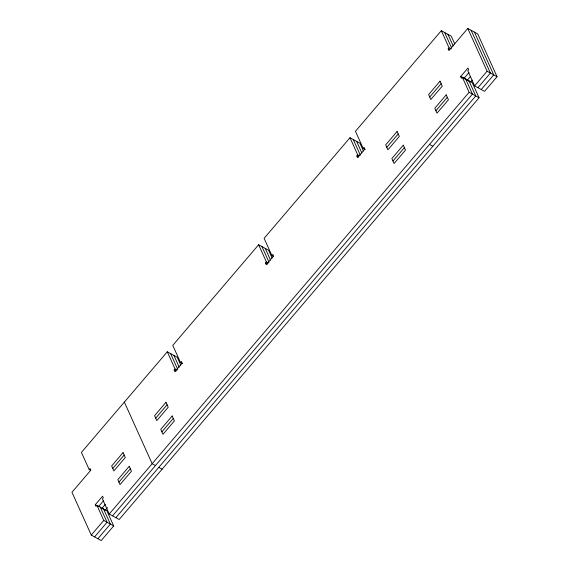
<?xml version="1.0" encoding="UTF-8"?>
<svg xmlns="http://www.w3.org/2000/svg" width="569" height="569" viewBox="0 0 569 569"><rect width="100%" height="100%" fill="white"/><g stroke="black" fill="none" stroke-linecap="round" stroke-linejoin="round"><path stroke-width="0.85" d="M180.757 365.085L177.229 357.275L167.286 351.791L81.424 452.412L89.184 469.589L90.507 470.321M272.096 258.049L268.575 250.239L258.632 244.755L172.77 345.369L180.522 362.553L182.514 363.648M363.442 151.013L359.914 143.203L349.978 137.719L264.116 238.333L271.868 255.509L273.198 256.242M454.787 43.969L451.26 36.167L441.324 30.676L355.454 131.297L363.214 148.473L365.198 149.569M89.184 469.589L90.094 468.515L90.834 470.158L71.957 492.285L91.275 535.066L101.218 540.55L113.7 525.92L106.872 510.791L96.929 505.308L96.012 506.374L95.272 504.731L102.584 496.168L103.323 497.811L102.406 498.885L109.241 514.013L119.184 519.497L479.077 97.768L472.249 82.64L462.305 77.156L461.395 78.223L460.648 76.58L467.96 68.017L468.7 69.66L467.789 70.734L474.617 85.862L484.56 91.346L497.043 76.715L477.725 33.934L467.782 28.45L448.905 50.57L448.166 48.927L449.076 47.86L441.324 30.676M180.522 362.553L181.44 361.479L182.18 363.122L174.875 371.685L174.128 370.042L175.046 368.975L167.286 351.791M271.868 255.509L272.786 254.443L273.525 256.086L266.214 264.649L265.474 263.006L266.392 261.932L258.632 244.755M363.214 148.473L364.124 147.407L364.871 149.05L357.56 157.606L356.82 155.963L357.73 154.896L349.978 137.719M112.762 468.443L124.177 455.065M155.693 418.137L167.108 404.758M386.792 147.328L398.208 133.95M429.723 97.022L441.139 83.643M118.942 482.135L130.358 468.756M161.873 431.828L173.289 418.45M392.973 161.02L404.388 147.641M435.904 110.713L447.319 97.335M103.643 500.635L98.586 506.559L95.272 504.731M463.963 78.408L469.02 72.483M105.272 504.44L101.901 508.394L105.215 510.222L107.463 507.584M467.277 80.236L470.648 76.289M470.591 82.064L472.277 80.094M91.275 535.066L103.757 520.436L96.929 505.308M109.241 514.013L469.133 92.285L462.305 77.156M474.617 85.862L487.1 71.232L467.782 28.45M94.589 536.894L107.072 522.264L100.244 507.135M112.555 515.841L472.448 94.113L465.62 78.984M477.932 87.69L490.414 73.06L471.096 30.278M97.904 538.722L110.386 524.092L103.558 508.963M115.87 517.669L475.762 95.941L468.934 80.812M481.246 89.518L493.728 74.888L474.411 32.106M449.076 47.86L451.068 48.955M448.166 48.927L449.489 49.659M487.1 71.232L497.043 76.715M460.648 76.58L469.93 81.701M469.133 92.285L479.077 97.768M429.517 144.419L432.831 146.247M357.73 154.896L359.06 155.629M356.82 155.963L358.804 157.065M266.392 261.932L268.376 263.034M265.474 263.006L267.466 264.101M175.046 368.975L177.03 370.07M174.128 370.042L176.12 371.137M155.486 465.534L152.172 463.707L124.355 402.098M158.801 467.362L162.115 469.19M103.757 520.436L113.7 525.92M447.945 34.339L453.237 46.046M444.631 32.504L451.686 48.123M356.607 141.375L361.891 153.089M353.292 139.547L360.341 155.159M265.261 248.411L270.545 260.125M261.946 246.583L268.995 262.202M173.915 355.447L179.207 367.161M170.6 353.619L177.656 369.238M123.06 452.597L111.645 465.983L113.871 470.912L125.287 457.526L123.06 452.597M165.999 402.29L154.576 415.669L156.802 420.598L168.218 407.219L165.999 402.29M397.098 131.489L385.675 144.867L387.902 149.796L399.324 136.418L397.098 131.489M440.029 81.175L428.613 94.561L430.833 99.49L442.255 86.104L440.029 81.175M129.248 466.288L117.826 479.667L120.052 484.596L131.467 471.217L129.248 466.288M172.179 415.982L160.757 429.36L162.983 434.289L174.406 420.911L172.179 415.982M403.279 145.173L391.863 158.559L394.082 163.481L405.505 150.102L403.279 145.173M446.21 94.867L434.794 108.245L437.013 113.174L448.436 99.795L446.21 94.867"/></g></svg>
